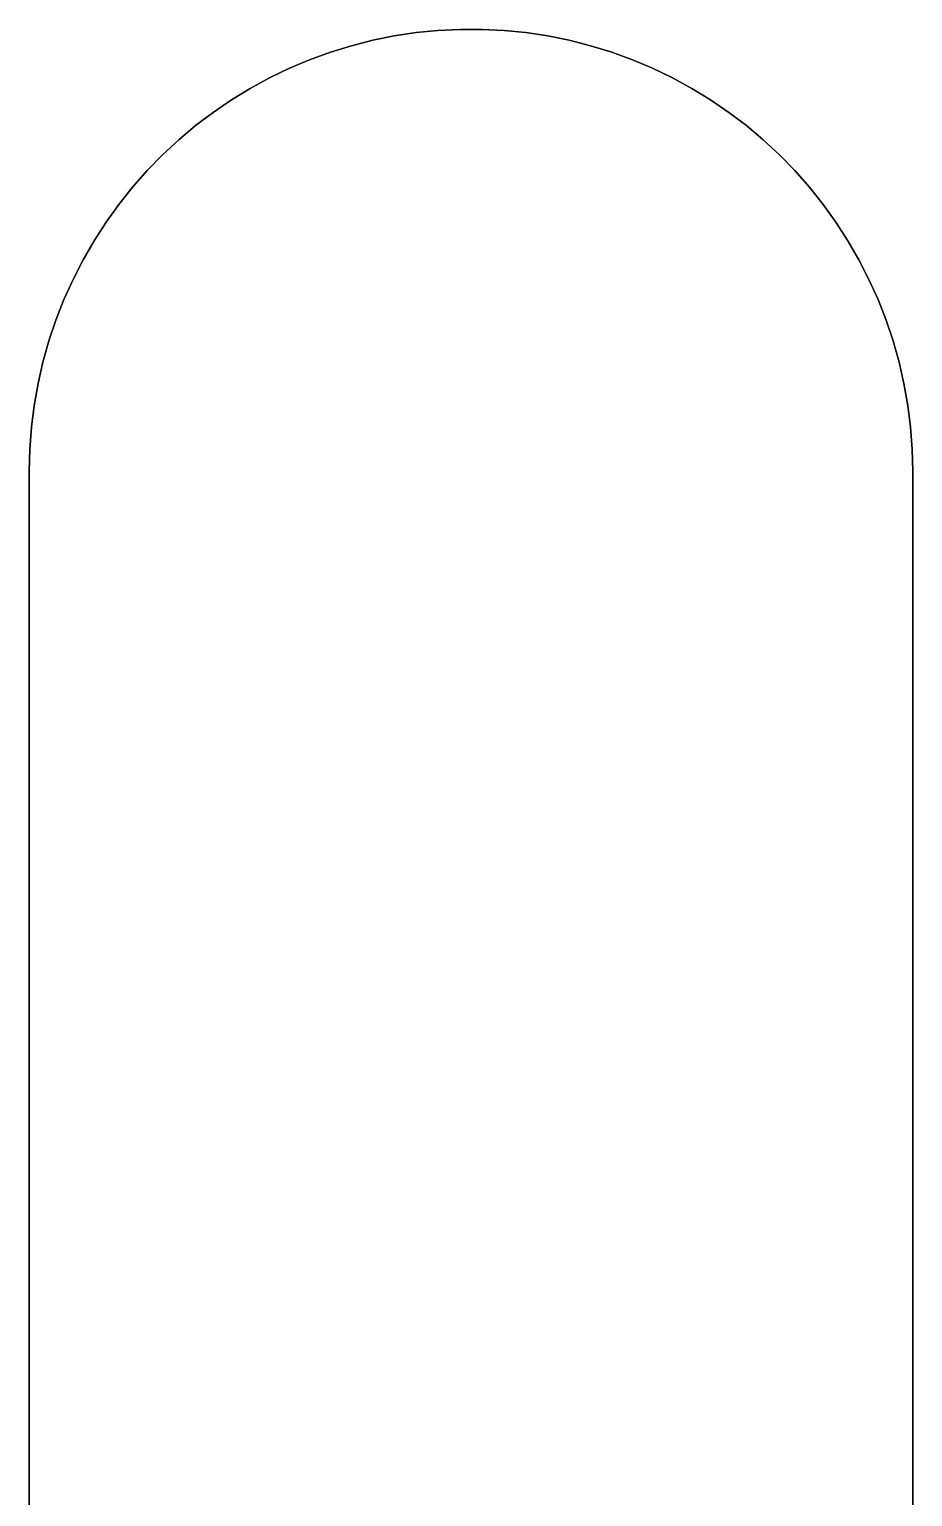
# Model space of a CAD drawing. Extents: x 0 to 1.35, y 0 to 1.54.
# Drawn here: x 0 to 0.0536, y 1.064 to 1.1529 of the extents above; entities that cross this region are included whole.
import ezdxf

# ---------------------------------------------------------------- set-up
doc = ezdxf.new("R2010")
doc.units = 0
doc.linetypes.add('HIDDEN', pattern=[9, 6, -3])
doc.layers.add('FRONT', color=7, linetype='CONTINUOUS')
doc.layers.add('FRONT_HID', color=7, linetype='HIDDEN')

msp = doc.modelspace()

# ---------------------------------------------------------------- linework, layer by layer
at = {"layer": 'FRONT'}
for p, q in [((0.022134, 1.152504), (0.020825, 1.152239)), ((0.023455, 1.152703), (0.022134, 1.152504)), ((0.024784, 1.152836), (0.023455, 1.152703)), ((0.026118, 1.152902), (0.024784, 1.152836)), ((0.027454, 1.152902), (0.026118, 1.152902)), ((0.028787, 1.152836), (0.027454, 1.152902)), ((0.030116, 1.152703), (0.028787, 1.152836)), ((0.031437, 1.152504), (0.030116, 1.152703)), ((0.032746, 1.152239), (0.031437, 1.152504)), ((0.018255, 1.151516), (0.017, 1.151059)), ((0.019531, 1.15191), (0.018255, 1.151516)), ((0.020825, 1.152239), (0.019531, 1.15191)), ((0.03404, 1.15191), (0.032746, 1.152239)), ((0.035317, 1.151516), (0.03404, 1.15191)), ((0.036572, 1.151059), (0.035317, 1.151516)), ((0.015769, 1.15054), (0.014566, 1.149961)), ((0.017, 1.151059), (0.015769, 1.15054)), ((0.037802, 1.15054), (0.036572, 1.151059)), ((0.039006, 1.149961), (0.037802, 1.15054)), ((0.014566, 1.149961), (0.013393, 1.149322)), ((0.040179, 1.149322), (0.039006, 1.149961)), ((0.013393, 1.149322), (0.012253, 1.148626)), ((0.041318, 1.148626), (0.040179, 1.149322)), ((0.01115, 1.147873), (0.010085, 1.147067)), ((0.012253, 1.148626), (0.01115, 1.147873)), ((0.042422, 1.147873), (0.041318, 1.148626)), ((0.043486, 1.147067), (0.042422, 1.147873)), ((0.010085, 1.147067), (0.009062, 1.146209)), ((0.044509, 1.146209), (0.043486, 1.147067)), ((0.009062, 1.146209), (0.008083, 1.1453)), ((0.045488, 1.1453), (0.044509, 1.146209)), ((0.008083, 1.1453), (0.00715, 1.144344)), ((0.046421, 1.144344), (0.045488, 1.1453)), ((0.00715, 1.144344), (0.006267, 1.143343)), ((0.047305, 1.143343), (0.046421, 1.144344)), ((0.006267, 1.143343), (0.005434, 1.142298)), ((0.048137, 1.142298), (0.047305, 1.143343)), ((0.005434, 1.142298), (0.004654, 1.141214)), ((0.048917, 1.141214), (0.048137, 1.142298)), ((0.004654, 1.141214), (0.00393, 1.140092)), ((0.049642, 1.140092), (0.048917, 1.141214)), ((0.00393, 1.140092), (0.003262, 1.138935)), ((0.05031, 1.138935), (0.049642, 1.140092)), ((0.003262, 1.138935), (0.002653, 1.137747)), ((0.050919, 1.137747), (0.05031, 1.138935)), ((0.002653, 1.137747), (0.002103, 1.13653)), ((0.051468, 1.13653), (0.050919, 1.137747)), ((0.002103, 1.13653), (0.001615, 1.135286)), ((0.051956, 1.135286), (0.051468, 1.13653)), ((0.001615, 1.135286), (0.00119, 1.13402)), ((0.052381, 1.13402), (0.051956, 1.135286)), ((0.00119, 1.13402), (0.000828, 1.132735)), ((0.052743, 1.132735), (0.052381, 1.13402)), ((0.000828, 1.132735), (0.000531, 1.131433)), ((0.05304, 1.131433), (0.052743, 1.132735)), ((0.000531, 1.131433), (0.000299, 1.130117)), ((0.053272, 1.130117), (0.05304, 1.131433)), ((0.000299, 1.130117), (0.000133, 1.128792)), ((0.053438, 1.128792), (0.053272, 1.130117)), ((0.000133, 1.128792), (0.000033, 1.12746)), ((0.053538, 1.12746), (0.053438, 1.128792)), ((0.000033, 1.12746), (0, 1.126125)), ((0.053571, 1.126125), (0.053538, 1.12746)), ((0, 1.126125), (0, 1.060712)), ((0.053571, 1.060712), (0.053571, 1.126125)), ((0.053571, 1.060712), (0.053571, 1.126125))]:
    msp.add_line(p, q, dxfattribs=at)
at = {"layer": 'FRONT_HID', "linetype": 'HIDDEN'}
for p, q in [((0.020825, 1.152239), (0.022134, 1.152504)), ((0.022134, 1.152504), (0.020825, 1.152239)), ((0.020825, 1.152239), (0.022134, 1.152504)), ((0.022134, 1.152504), (0.023455, 1.152703)), ((0.023455, 1.152703), (0.022134, 1.152504)), ((0.022134, 1.152504), (0.023455, 1.152703)), ((0.023455, 1.152703), (0.024784, 1.152836)), ((0.024784, 1.152836), (0.023455, 1.152703)), ((0.023455, 1.152703), (0.024784, 1.152836)), ((0.024784, 1.152836), (0.026118, 1.152902)), ((0.026118, 1.152902), (0.024784, 1.152836)), ((0.024784, 1.152836), (0.026118, 1.152902)), ((0.026118, 1.152902), (0.027454, 1.152902)), ((0.027454, 1.152902), (0.026118, 1.152902)), ((0.026118, 1.152902), (0.027454, 1.152902)), ((0.027454, 1.152902), (0.028787, 1.152836)), ((0.028787, 1.152836), (0.027454, 1.152902)), ((0.027454, 1.152902), (0.028787, 1.152836)), ((0.028787, 1.152836), (0.030116, 1.152703)), ((0.030116, 1.152703), (0.028787, 1.152836)), ((0.028787, 1.152836), (0.030116, 1.152703)), ((0.030116, 1.152703), (0.031437, 1.152504)), ((0.031437, 1.152504), (0.030116, 1.152703)), ((0.030116, 1.152703), (0.031437, 1.152504)), ((0.031437, 1.152504), (0.032746, 1.152239)), ((0.032746, 1.152239), (0.031437, 1.152504)), ((0.031437, 1.152504), (0.032746, 1.152239)), ((0.017, 1.151059), (0.018255, 1.151516)), ((0.018255, 1.151516), (0.017, 1.151059)), ((0.017, 1.151059), (0.018255, 1.151516)), ((0.018255, 1.151516), (0.019531, 1.15191)), ((0.019531, 1.15191), (0.018255, 1.151516)), ((0.018255, 1.151516), (0.019531, 1.15191)), ((0.019531, 1.15191), (0.020825, 1.152239)), ((0.020825, 1.152239), (0.019531, 1.15191)), ((0.019531, 1.15191), (0.020825, 1.152239)), ((0.032746, 1.152239), (0.03404, 1.15191)), ((0.03404, 1.15191), (0.032746, 1.152239)), ((0.032746, 1.152239), (0.03404, 1.15191)), ((0.03404, 1.15191), (0.035317, 1.151516)), ((0.035317, 1.151516), (0.03404, 1.15191)), ((0.03404, 1.15191), (0.035317, 1.151516)), ((0.035317, 1.151516), (0.036572, 1.151059)), ((0.036572, 1.151059), (0.035317, 1.151516)), ((0.035317, 1.151516), (0.036572, 1.151059)), ((0.014566, 1.149961), (0.015769, 1.15054)), ((0.015769, 1.15054), (0.014566, 1.149961)), ((0.014566, 1.149961), (0.015769, 1.15054)), ((0.015769, 1.15054), (0.017, 1.151059)), ((0.017, 1.151059), (0.015769, 1.15054)), ((0.015769, 1.15054), (0.017, 1.151059)), ((0.036572, 1.151059), (0.037802, 1.15054)), ((0.037802, 1.15054), (0.036572, 1.151059)), ((0.036572, 1.151059), (0.037802, 1.15054)), ((0.037802, 1.15054), (0.039006, 1.149961)), ((0.039006, 1.149961), (0.037802, 1.15054)), ((0.037802, 1.15054), (0.039006, 1.149961)), ((0.013393, 1.149322), (0.014566, 1.149961)), ((0.014566, 1.149961), (0.013393, 1.149322)), ((0.013393, 1.149322), (0.014566, 1.149961)), ((0.039006, 1.149961), (0.040179, 1.149322)), ((0.040179, 1.149322), (0.039006, 1.149961)), ((0.039006, 1.149961), (0.040179, 1.149322)), ((0.012253, 1.148626), (0.013393, 1.149322)), ((0.013393, 1.149322), (0.012253, 1.148626)), ((0.012253, 1.148626), (0.013393, 1.149322)), ((0.040179, 1.149322), (0.041318, 1.148626)), ((0.041318, 1.148626), (0.040179, 1.149322)), ((0.040179, 1.149322), (0.041318, 1.148626)), ((0.010085, 1.147067), (0.01115, 1.147873)), ((0.01115, 1.147873), (0.010085, 1.147067)), ((0.010085, 1.147067), (0.01115, 1.147873)), ((0.01115, 1.147873), (0.012253, 1.148626)), ((0.012253, 1.148626), (0.01115, 1.147873)), ((0.01115, 1.147873), (0.012253, 1.148626)), ((0.041318, 1.148626), (0.042422, 1.147873)), ((0.042422, 1.147873), (0.041318, 1.148626)), ((0.041318, 1.148626), (0.042422, 1.147873)), ((0.042422, 1.147873), (0.043486, 1.147067)), ((0.043486, 1.147067), (0.042422, 1.147873)), ((0.042422, 1.147873), (0.043486, 1.147067)), ((0.009062, 1.146209), (0.010085, 1.147067)), ((0.010085, 1.147067), (0.009062, 1.146209)), ((0.009062, 1.146209), (0.010085, 1.147067)), ((0.043486, 1.147067), (0.044509, 1.146209)), ((0.044509, 1.146209), (0.043486, 1.147067)), ((0.043486, 1.147067), (0.044509, 1.146209)), ((0.008083, 1.1453), (0.009062, 1.146209)), ((0.009062, 1.146209), (0.008083, 1.1453)), ((0.008083, 1.1453), (0.009062, 1.146209)), ((0.044509, 1.146209), (0.045488, 1.1453)), ((0.045488, 1.1453), (0.044509, 1.146209)), ((0.044509, 1.146209), (0.045488, 1.1453)), ((0.00715, 1.144344), (0.008083, 1.1453)), ((0.008083, 1.1453), (0.00715, 1.144344)), ((0.00715, 1.144344), (0.008083, 1.1453)), ((0.045488, 1.1453), (0.046421, 1.144344)), ((0.046421, 1.144344), (0.045488, 1.1453)), ((0.045488, 1.1453), (0.046421, 1.144344)), ((0.006267, 1.143343), (0.00715, 1.144344)), ((0.00715, 1.144344), (0.006267, 1.143343)), ((0.006267, 1.143343), (0.00715, 1.144344)), ((0.046421, 1.144344), (0.047305, 1.143343)), ((0.047305, 1.143343), (0.046421, 1.144344)), ((0.046421, 1.144344), (0.047305, 1.143343)), ((0.005434, 1.142298), (0.006267, 1.143343)), ((0.006267, 1.143343), (0.005434, 1.142298)), ((0.005434, 1.142298), (0.006267, 1.143343)), ((0.047305, 1.143343), (0.048137, 1.142298)), ((0.048137, 1.142298), (0.047305, 1.143343)), ((0.047305, 1.143343), (0.048137, 1.142298)), ((0.004654, 1.141214), (0.005434, 1.142298)), ((0.005434, 1.142298), (0.004654, 1.141214)), ((0.004654, 1.141214), (0.005434, 1.142298)), ((0.048137, 1.142298), (0.048917, 1.141214)), ((0.048917, 1.141214), (0.048137, 1.142298)), ((0.048137, 1.142298), (0.048917, 1.141214)), ((0.00393, 1.140092), (0.004654, 1.141214)), ((0.004654, 1.141214), (0.00393, 1.140092)), ((0.00393, 1.140092), (0.004654, 1.141214)), ((0.048917, 1.141214), (0.049642, 1.140092)), ((0.049642, 1.140092), (0.048917, 1.141214)), ((0.048917, 1.141214), (0.049642, 1.140092)), ((0.003262, 1.138935), (0.00393, 1.140092)), ((0.00393, 1.140092), (0.003262, 1.138935)), ((0.003262, 1.138935), (0.00393, 1.140092)), ((0.049642, 1.140092), (0.05031, 1.138935)), ((0.05031, 1.138935), (0.049642, 1.140092)), ((0.049642, 1.140092), (0.05031, 1.138935)), ((0.002653, 1.137747), (0.003262, 1.138935)), ((0.003262, 1.138935), (0.002653, 1.137747)), ((0.002653, 1.137747), (0.003262, 1.138935)), ((0.05031, 1.138935), (0.050919, 1.137747)), ((0.050919, 1.137747), (0.05031, 1.138935)), ((0.05031, 1.138935), (0.050919, 1.137747)), ((0.002103, 1.13653), (0.002653, 1.137747)), ((0.002653, 1.137747), (0.002103, 1.13653)), ((0.002103, 1.13653), (0.002653, 1.137747)), ((0.050919, 1.137747), (0.051468, 1.13653)), ((0.051468, 1.13653), (0.050919, 1.137747)), ((0.050919, 1.137747), (0.051468, 1.13653)), ((0.001615, 1.135286), (0.002103, 1.13653)), ((0.002103, 1.13653), (0.001615, 1.135286)), ((0.001615, 1.135286), (0.002103, 1.13653)), ((0.051468, 1.13653), (0.051956, 1.135286)), ((0.051956, 1.135286), (0.051468, 1.13653)), ((0.051468, 1.13653), (0.051956, 1.135286)), ((0.00119, 1.13402), (0.001615, 1.135286)), ((0.001615, 1.135286), (0.00119, 1.13402)), ((0.00119, 1.13402), (0.001615, 1.135286)), ((0.051956, 1.135286), (0.052381, 1.13402)), ((0.052381, 1.13402), (0.051956, 1.135286)), ((0.051956, 1.135286), (0.052381, 1.13402)), ((0.000828, 1.132735), (0.00119, 1.13402)), ((0.00119, 1.13402), (0.000828, 1.132735)), ((0.000828, 1.132735), (0.00119, 1.13402)), ((0.052381, 1.13402), (0.052743, 1.132735)), ((0.052743, 1.132735), (0.052381, 1.13402)), ((0.052381, 1.13402), (0.052743, 1.132735)), ((0.000531, 1.131433), (0.000828, 1.132735)), ((0.000828, 1.132735), (0.000531, 1.131433)), ((0.000531, 1.131433), (0.000828, 1.132735)), ((0.052743, 1.132735), (0.05304, 1.131433)), ((0.05304, 1.131433), (0.052743, 1.132735)), ((0.052743, 1.132735), (0.05304, 1.131433)), ((0.000299, 1.130117), (0.000531, 1.131433)), ((0.000531, 1.131433), (0.000299, 1.130117)), ((0.000299, 1.130117), (0.000531, 1.131433)), ((0.05304, 1.131433), (0.053272, 1.130117)), ((0.053272, 1.130117), (0.05304, 1.131433)), ((0.05304, 1.131433), (0.053272, 1.130117)), ((0.000133, 1.128792), (0.000299, 1.130117)), ((0.000299, 1.130117), (0.000133, 1.128792)), ((0.000133, 1.128792), (0.000299, 1.130117)), ((0.053272, 1.130117), (0.053438, 1.128792)), ((0.053438, 1.128792), (0.053272, 1.130117)), ((0.053272, 1.130117), (0.053438, 1.128792)), ((0.000033, 1.12746), (0.000133, 1.128792)), ((0.000133, 1.128792), (0.000033, 1.12746)), ((0.000033, 1.12746), (0.000133, 1.128792)), ((0.053438, 1.128792), (0.053538, 1.12746)), ((0.053538, 1.12746), (0.053438, 1.128792)), ((0.053438, 1.128792), (0.053538, 1.12746)), ((0, 1.126125), (0.000033, 1.12746)), ((0.000033, 1.12746), (0, 1.126125)), ((0, 1.126125), (0.000033, 1.12746)), ((0.053538, 1.12746), (0.053571, 1.126125)), ((0.053571, 1.126125), (0.053538, 1.12746)), ((0.053538, 1.12746), (0.053571, 1.126125)), ((0, 1.060712), (0, 1.126125)), ((0, 1.126125), (0, 1.060712)), ((0, 1.126125), (0, 1.060712)), ((0.053571, 1.126125), (0.053571, 1.060712)), ((0.053571, 1.060712), (0.053571, 1.126125))]:
    msp.add_line(p, q, dxfattribs=at)

doc.saveas('drawing.dxf')
